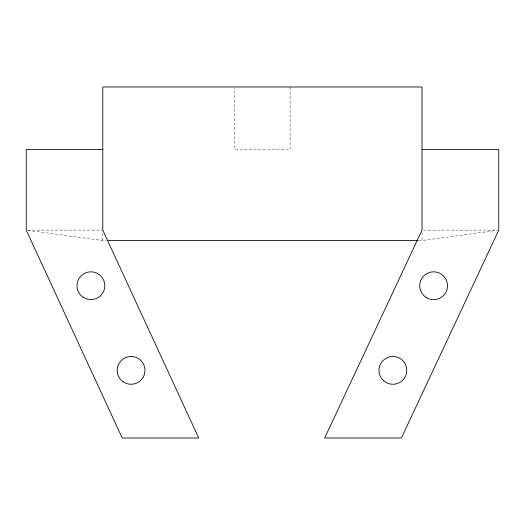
<?xml version="1.0" encoding="UTF-8"?>
<svg xmlns="http://www.w3.org/2000/svg" width="525" height="525" viewBox="0 0 525 525"><rect width="100%" height="100%" fill="white"/><g stroke="black" fill="none" stroke-linecap="round" stroke-linejoin="round"><path stroke-width="0.39" stroke-dasharray="2.62 1.97" d="M418.747 240.542L422.021 240.542L497.136 230.357M27.877 230.14L102.782 230.14M423.655 230.14L497.116 230.14M27.864 230.357L102.782 240.542L106.057 240.542M422.021 232.542L422.021 240.542M290.102 86.979L290.102 149.513L234.701 149.513L234.701 87.793M102.782 233.343L102.782 240.542"/><path stroke-width="0.79" d="M102.782 149.513L26.25 149.513L26.25 230.14L122.207 438.021L198.739 438.021L102.782 230.14L102.782 86.979L422.021 86.979L422.021 230.14L324.66 438.021L401.389 438.021L498.75 230.14L498.75 149.513L422.021 149.513M107.691 240.542L417.926 240.542M426.681 297.76A13.899 13.899 0 0 0 447.53 285.725A13.899 13.899 0 0 0 426.681 273.689A13.899 13.899 0 0 0 426.681 297.76M383.827 380.907A13.899 13.899 0 0 0 406.547 372.953A13.899 13.899 0 0 0 388.297 357.256A13.899 13.899 0 0 0 383.827 380.907M83.002 297.163A13.899 13.899 0 0 0 104.751 286.847A13.899 13.899 0 0 0 84.938 273.171A13.899 13.899 0 0 0 83.002 297.163M123.178 381.806A13.899 13.899 0 0 0 144.926 371.483A13.899 13.899 0 0 0 125.114 357.814A13.899 13.899 0 0 0 123.178 381.806"/></g></svg>
